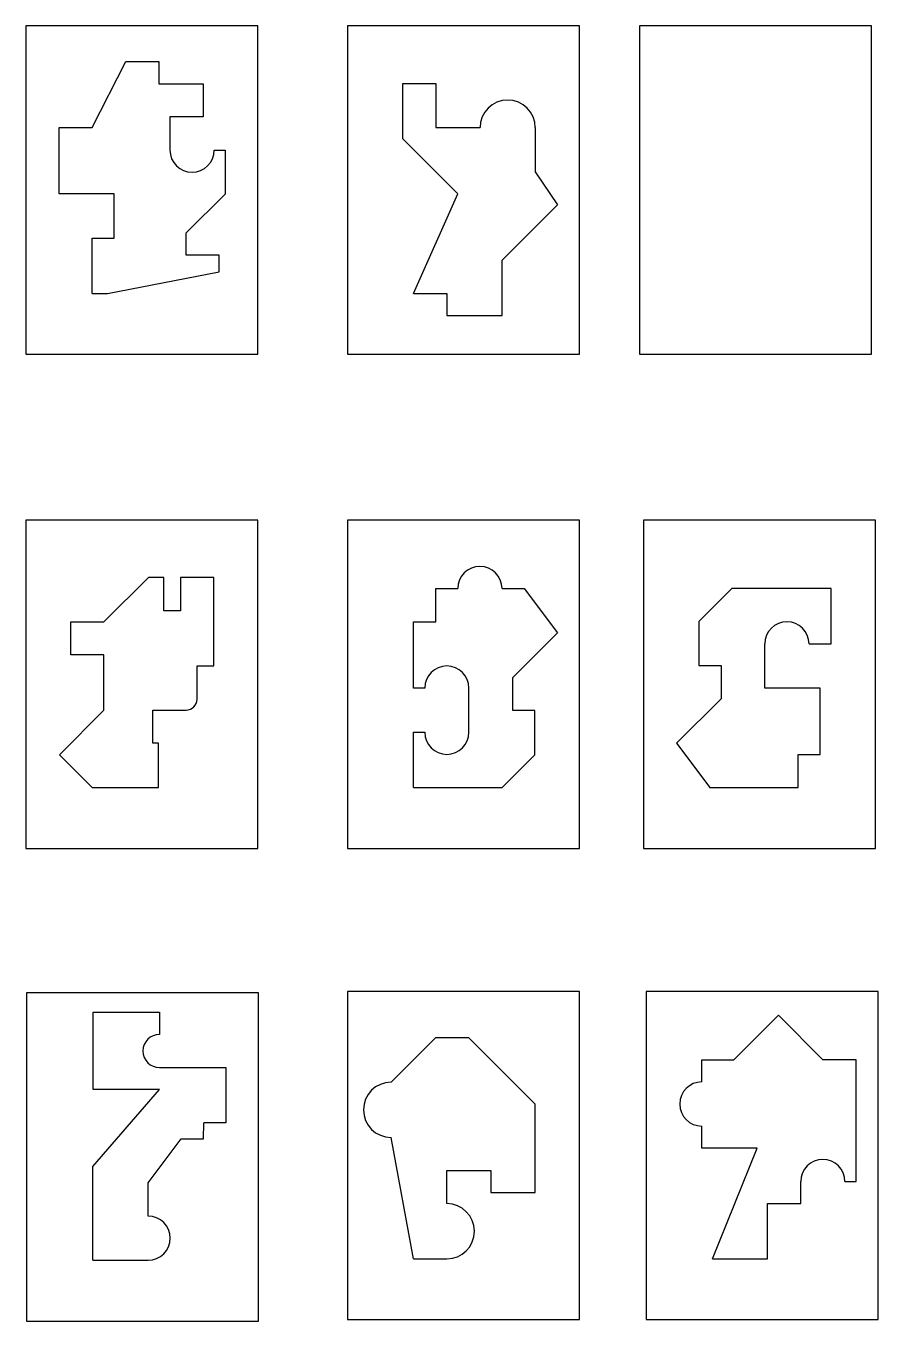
# Model space of a CAD drawing. Header units: millimetres. Extents: x -1 to 771, y 0 to 1172.
import ezdxf

# ---------------------------------------------------------------- set-up
doc = ezdxf.new("R2010")
doc.units = ezdxf.units.MM
doc.header["$MEASUREMENT"] = 0

msp = doc.modelspace()

# ---------------------------------------------------------------- linework, layer by layer
for p, q in [((59.4, 1079.7), (89.8, 1139.4)), ((89.8, 1139.4), (119.8, 1139.4)), ((119.8, 1139.4), (119.8, 1119.4)), ((119.8, 1119.4), (159.8, 1119.4)), ((159.8, 1119.4), (159.8, 1089.4)), ((340.5, 1069.7), (340.5, 1119.7)), ((340.5, 1119.7), (370.5, 1119.7)), ((370.5, 1119.7), (370.5, 1079.7)), ((29.4, 1019.7), (29.4, 1079.7)), ((29.4, 1079.7), (59.4, 1079.7)), ((159.8, 1089.4), (129.8, 1089.4)), ((129.8, 1089.4), (129.8, 1059.4)), ((370.5, 1079.7), (410.5, 1079.7)), ((460.5, 1079.7), (460.5, 1039.7)), ((390.5, 1019.7), (340.5, 1069.7)), ((169.8, 1059.4), (179.8, 1059.4)), ((179.8, 1059.4), (179.8, 1019.4)), ((460.5, 1039.7), (480.6, 1010)), ((79.4, 1019.7), (29.4, 1019.7)), ((79.4, 979.7), (79.4, 1019.7)), ((179.8, 1019.4), (144.5, 984.4)), ((350.4, 929.7), (390.5, 1019.7)), ((430.4, 959.7), (480.6, 1010)), ((144.5, 964.4), (144.5, 984.4)), ((59.4, 929.7), (59.4, 979.7)), ((59.4, 979.7), (79.4, 979.7)), ((174.5, 964.4), (144.5, 964.4)), ((174.5, 949.4), (174.5, 964.4)), ((73.4, 929.7), (174.5, 949.4)), ((430.4, 909.7), (430.4, 959.7)), ((59.4, 929.7), (73.4, 929.7)), ((350.4, 929.7), (380.4, 929.7)), ((350.4, 929.7), (350.4, 929.7)), ((380.4, 929.7), (380.4, 909.7)), ((380.4, 909.7), (430.4, 909.7)), ((70, 632.7), (110.4, 672.7)), ((124.4, 672.7), (110.4, 672.7)), ((124.4, 642.7), (124.4, 672.7)), ((169.4, 672.7), (139.4, 672.7)), ((139.4, 672.7), (139.4, 642.7)), ((169.4, 592.7), (169.4, 672.7)), ((370.4, 632.7), (370.4, 662.7)), ((370.4, 662.7), (390.4, 662.7)), ((430.4, 662.7), (450.4, 662.7)), ((450.4, 662.7), (480.5, 622.8)), ((638.3, 662.7), (608.6, 633)), ((728.3, 662.7), (638.3, 662.7)), ((728.3, 612.7), (728.3, 662.7)), ((139.4, 642.7), (124.4, 642.7)), ((608.6, 633), (608.6, 593)), ((40, 602.7), (40, 632.7)), ((40, 632.7), (70, 632.7)), ((350.4, 572.7), (350.4, 632.7)), ((350.4, 632.7), (370.4, 632.7)), ((480.5, 622.8), (440.1, 582.4)), ((668.3, 572.7), (668.3, 612.7)), ((708.3, 612.7), (728.3, 612.7)), ((70, 602.7), (40, 602.7)), ((70, 552.7), (70, 602.7)), ((154.4, 562.7), (154.4, 592.7)), ((154.4, 592.7), (169.4, 592.7)), ((608.6, 593), (628.6, 593)), ((628.6, 593), (628.6, 563)), ((440.1, 552.4), (440.1, 582.4)), ((360.4, 572.7), (350.4, 572.7)), ((400.4, 532.7), (400.4, 572.7)), ((400.4, 572.7), (400.4, 572.7)), ((628.6, 563), (588.3, 522.7)), ((718.3, 572.7), (668.3, 572.7)), ((718.3, 512.7), (718.3, 572.7)), ((29.7, 512.4), (70, 552.7)), ((114.4, 522.7), (114.4, 552.7)), ((114.4, 552.7), (144.4, 552.7)), ((460.1, 552.4), (440.1, 552.4)), ((460.1, 512.4), (460.1, 552.4)), ((350.4, 482.7), (350.4, 532.7)), ((350.4, 532.7), (360.4, 532.7)), ((119.4, 522.7), (114.4, 522.7)), ((119.4, 482.7), (119.4, 522.7)), ((588.3, 522.7), (618.4, 482.8)), ((59.4, 482.7), (29.7, 512.4)), ((430.4, 482.7), (460.1, 512.4)), ((698.3, 482.7), (698.3, 512.7)), ((698.3, 512.7), (718.3, 512.7)), ((59.4, 482.7), (119.4, 482.7)), ((350.4, 482.7), (430.4, 482.7)), ((618.3, 482.7), (698.3, 482.7)), ((60.4, 209.4), (60.4, 279.4)), ((60.4, 279.4), (120.4, 279.4)), ((120.4, 279.4), (120.4, 259.4)), ((640.3, 236.4), (680.6, 276.7)), ((720.8, 236.3), (680.6, 276.7)), ((370.3, 256.4), (330, 216.1)), ((400.3, 256.4), (370.3, 256.4)), ((460.4, 196.3), (400.3, 256.4)), ((611.3, 216.4), (611.3, 236.4)), ((611.3, 236.4), (640.3, 236.4)), ((750.8, 236.3), (720.8, 236.3)), ((750.8, 126.3), (750.8, 236.3)), ((120.4, 229.4), (180.4, 229.4)), ((180.4, 229.4), (180.4, 179.4)), ((60, 140), (120.4, 209.4)), ((120.4, 209.4), (60.4, 209.4)), ((460.4, 116.3), (460.4, 196.3)), ((160.1, 164.9), (160.4, 179.4)), ((180.4, 179.4), (160.4, 179.4)), ((611.3, 156.4), (611.3, 176.4)), ((110, 125), (140.1, 164.9)), ((140.1, 164.9), (160.1, 164.9)), ((350.4, 56.3), (330, 166.1)), ((661.3, 156.4), (611.3, 156.4)), ((620.8, 56.3), (661.3, 156.4)), ((60, 55), (60, 140)), ((380.4, 106.3), (380.4, 136.3)), ((380.4, 136.3), (420.4, 136.3)), ((420.4, 136.3), (420.4, 116.3)), ((110, 95), (110, 125)), ((700.8, 106.3), (700.8, 126.3)), ((740.8, 126.3), (750.8, 126.3)), ((420.4, 116.3), (460.4, 116.3)), ((670.8, 56.3), (670.8, 106.3)), ((670.8, 106.3), (700.8, 106.3)), ((60, 55), (110, 55)), ((350.4, 56.3), (380.4, 56.3)), ((620.8, 56.3), (670.8, 56.3)), ((620.8, 56.3), (620.8, 56.3))]:
    msp.add_line(p, q)
for points in [[(-0.6, 874.7), (209.4, 874.7), (209.4, 1171.7), (-0.6, 1171.7)], [(290.4, 874.7), (500.4, 874.7), (500.4, 1171.7), (290.4, 1171.7)], [(554.7, 874.7), (764.7, 874.7), (764.7, 1171.7), (554.7, 1171.7)], [(-0.6, 427.7), (209.4, 427.7), (209.4, 724.7), (-0.6, 724.7)], [(290.4, 427.7), (500.4, 427.7), (500.4, 724.7), (290.4, 724.7)], [(558.3, 427.7), (768.3, 427.7), (768.3, 724.7), (558.3, 724.7)], [(0, 0), (210, 0), (210, 297), (0, 297)], [(290.4, 1.3), (500.4, 1.3), (500.4, 298.3), (290.4, 298.3)], [(560.8, 1.3), (770.8, 1.3), (770.8, 298.3), (560.8, 298.3)]]:
    msp.add_lwpolyline(points, close=True)
for centre, radius, start, end in [((435.5, 1079.7), 25, 0, 180), ((149.8, 1059.4), 20, 180, 0), ((410.4, 662.7), 20, 0, 180), ((688.3, 612.7), 20, 0, 180), ((380.4, 572.7), 20, 0, 180), ((144.4, 562.7), 10, 270, 0), ((380.4, 532.7), 20, 180, 0), ((120.4, 244.4), 15, 90, 270), ((330, 191.1), 25, 90, 270), ((611.3, 196.4), 20, 90, 270), ((720.8, 126.3), 20, 0, 180), ((380.4, 81.3), 25, 270, 90), ((110, 75), 20, 270, 90)]:
    msp.add_arc(centre, radius, start, end)

doc.saveas('drawing.dxf')
